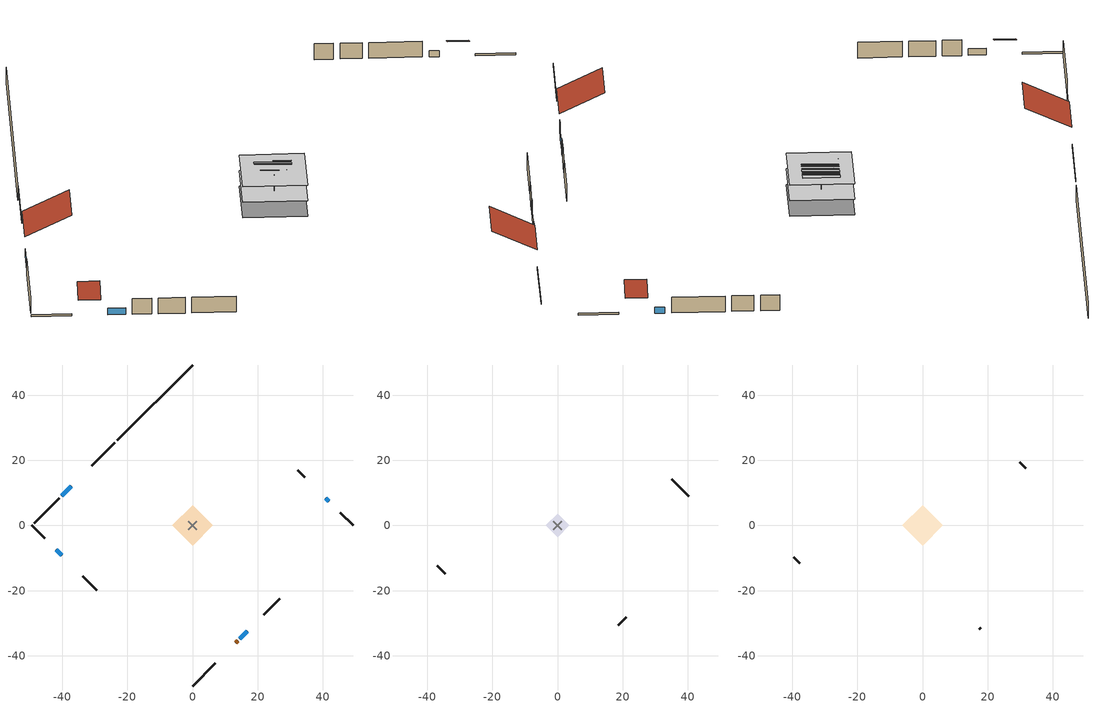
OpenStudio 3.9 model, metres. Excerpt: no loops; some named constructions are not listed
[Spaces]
conditioned space 1
 floor foundation (Slab2 construction): -6.28,0 0,6.28 6.28,0 0,-6.28 z-2.13
 floor adiabatic (AdiabaticFloorConstruction): -6.28,0 0,6.28 6.28,0 0,-6.28 z0.3
 wall outside (Wall3 construction): -40.85,8.4 -48.6,0.66 z0.3:2.74
 wall outside (Wall4 construction): 34.4,14.85 32.3,16.96 z0.3:2.74
 wall outside (Wall7 construction): 21.81,-27.45 26.82,-22.44 z0.3:2.74
 wall outside (Wall8 construction): -33.73,-15.53 -29.42,-19.83 z0.3:2.74
 wall outside (RimJoist1 construction): -23.83,25.43 -30.85,18.4 z0.3:0.61
 wall outside (RimJoist2 construction): 49.26,0 45.36,3.9 z0.3:0.61
 wall outside (RimJoist3 construction): 0,-49.26 7.03,-42.23 z0.3:0.61
 wall outside (RimJoist4 construction): -49.26,0 -45.36,-3.9 z0.3:0.61
 wall outside (AdiabaticWallConstruction): -37.24,12.01 -40.2,9.06 z0.3:1.43; 41.88,7.38 40.89,8.37 z0.3:1.22; 14.53,-34.72 16.77,-32.49 / -41.88,-7.38 -40.14,-9.11 z0.3:1.37
 wall outside (AdiabaticWallConstruction 1): 13.23,-36.03 13.88,-35.38 z0.3:2.34
 wall to garage 1 (Wall5 construction): -1.29,-1.29 1.29,1.29 z0.3:2.74
 wall to garage 1 (Wall6 construction): 1.29,-1.29 -1.29,1.29 z0.3:2.74
 wall foundation (FoundationWall1 construction): 0,49.26 -23.17,26.09 z-2.13:0.3
 window (WindowConstruction): -37.24,12.01 -40.2,9.06 z0.3:1.43
 window (WindowConstruction 1): 41.88,7.38 40.89,8.37 z0.3:1.22
 window (WindowConstruction 2): 14.53,-34.72 16.77,-32.49 z0.3:1.37
 window (WindowConstruction 3): -41.88,-7.38 -40.14,-9.11 z0.3:1.37
 door (Door): 13.23,-36.03 13.88,-35.38 z0.3:2.34
 ceiling adiabatic (AdiabaticFloorConstruction): 0,-6.28 6.28,0 0,6.28 -6.28,0 z0.3
garage 1
 floor foundation (Slab1 construction): -3.66,0 0,3.66 3.66,0 0,-3.66 z0
 wall outside (Wall1 construction): 40.23,9.02 35.06,14.2 z0.3:2.74
 wall outside (Wall2 construction): 18.57,-30.69 21.15,-28.1 z0.3:2.74
 wall outside (Wall12 construction): -36.97,-12.29 -34.38,-14.87 z0.3:2.74
attic - unvented 1
 floor to garage 1 (Floor1 construction): -3.66,0 0,3.66 3.66,0 0,-3.66 z2.74
 floor to conditioned space 1 (Floor2 construction Reversed): -6.28,0 0,6.28 6.28,0 0,-6.28 z2.74
 wall outside (Wall9 construction): 31.64,17.62 29.78,19.47 z0.3:2.74
 wall outside (Wall10 construction): -39.49,-9.77 -37.63,-11.63 z0.3:2.74
 wall outside (Wall11 construction): 17.43,-31.83 17.91,-31.35 z0.3:2.74
 roof outside (Roof1 construction): -36.59,12.67,2.74 -32.05,8.13,5.95 -26.97,13.21,5.95 -31.51,17.75,2.74
 roof outside (Roof2 construction): 42.54,6.72,2.74 40.6,4.79,4.11 42.77,2.62,4.11 44.7,4.56,2.74
 roof outside (Roof3 construction): -42.54,-6.72,2.74 -40.6,-4.79,4.11 -42.77,-2.62,4.11 -44.7,-4.56,2.74
 roof outside (Roof4 construction): 12.57,-36.68,2.74 8.2,-32.31,5.84 3.31,-37.2,5.84 7.68,-41.57,2.74
[Material] Roughness=Rough
Name | Thickness {m} | Conductivity {W/m-K} | Density {kg/m3} | Specific Heat {J/kg-K} | Thermal Absorptance | Solar Absorptance | Visible Absorptance
gypsum board | 0.0127 | 0.160291 | 801 | 837.4 | 0.9 | 0.6 | 0.6
osb sheathing 0.5 in. 2; osb sheathing 0.5 in. 3 | 0.0127 | 0.115458 | 512.64 | 1214.23
wall stud and cavity 2 | 0.1397 | 0.335416 | 139.0536 | 1170.24 | 0.9 | 0.7 | 0.7
ceiling loosefill ins | 0.338667 | 0.0480833 | 16.02 | 1046.75 | 0.9 | 0.7 | 0.7
ceiling stud and cavity 1 | 0.1397 | 0.0920385 | 65.682 | 1177.47 | 0.9 | 0.7 | 0.7
[Construction]
Wall5 construction Reversed: gypsum board, wall stud and cavity 2, osb sheathing 0.5 in. 2
Wall6 construction Reversed: gypsum board, wall stud and cavity 2, osb sheathing 0.5 in. 3
Floor2 construction: ceiling loosefill ins, ceiling stud and cavity 1, gypsum board
[Schedule:Ruleset]
Name | Default Day Schedule
cooling season schedule | cooling season schedule default day
natural vent schedule | natural vent schedule default day
[Schedule:Day]
cooling season schedule default day; cooling season schedule day; cooling season schedule day 2; natural vent schedule default day: 24, 0, 0
cooling season schedule day 1; natural vent schedule day: 24, 0, 1
[Schedule:Rule] Apply Monday=Yes; Apply Wednesday=Yes; Apply Friday=Yes; Date Specification Type=DateRange; Start Day=1
Name | Schedule Ruleset | Rule Order | Day Schedule | Apply Sunday | Apply Tuesday | Apply Thursday | Apply Saturday | Start Month | End Month | End Day
cooling season schedule allday rule | cooling season schedule | 2 | cooling season schedule day | Yes | Yes | Yes | Yes | 1 | 5 | 31
cooling season schedule allday rule 1 | cooling season schedule | 1 | cooling season schedule day 1 | Yes | Yes | Yes | Yes | 6 | 9 | 30
cooling season schedule allday rule 2 | cooling season schedule | 0 | cooling season schedule day 2 | Yes | Yes | Yes | Yes | 10 | 12 | 31
natural vent schedule rule | natural vent schedule | 0 | natural vent schedule day | No | No | No | No | 1 | 12 | 31
